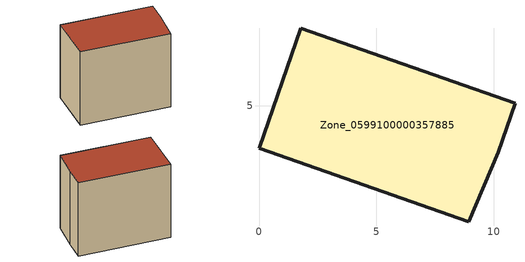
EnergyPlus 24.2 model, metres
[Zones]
Zone_0599100000357885
 floor ground (C_G): 8.94,0.07 0,3.18 1.77,8.29 10.89,5.1 10.17,3.02 z0
 wall outside (C_F): 10.89,5.1 1.77,8.29 0,3.18 8.94,0.07 10.17,3.02 10.89,5.1 z0:8.43
 roof outside (C_R): 1.77,8.29 0,3.18 8.94,0.07 10.17,3.02 10.89,5.1 z8.43
[BUILDING]
Pand.0599100000357885: North Axis=0; Terrain=City; Loads Convergence Tolerance Value=0.04; Temperature Convergence Tolerance Value=0.4; Solar Distribution=FullExterior; Maximum Number of Warmup Days=25; Minimum Number of Warmup Days=1
[Site:Location]
Rotterdam.The.Hague.AP_ZH_NLD Design_Conditions: Latitude=51.96; Longitude=4.45; Time Zone=1; Elevation=-4.5
[SITE:GROUNDTEMPERATURE:BUILDINGSURFACE]
18, 18, 18, 18, 18, 18, 18, 18, 18, 18, 18, 18
[MATERIAL] Thermal Absorptance=0.9; Solar Absorptance=0.7; Visible Absorptance=0.7
Name | Roughness | Thickness | Conductivity | Density | Specific Heat
G.TI.1992-2005 | MediumSmooth | 0.15 | 0.06 | 540 | 1210
F.TI.1992-2005 | Rough | 0.3 | 0.12 | 1920 | 840
R.TI.1992-2005 | MediumRough | 0.2 | 0.08 | 1500 | 1000
[CONSTRUCTION]
C_G: G.TI.1992-2005
C_F: F.TI.1992-2005
C_R: R.TI.1992-2005
[ZONE]
Zone_0599100000357885: Type=1; Multiplier=1; Ceiling Height=Autocalculate; Volume=Autocalculate; Floor Area=autocalculate; Part of Total Floor Area=Yes
[ZONEINFILTRATION:DESIGNFLOWRATE]
Infil_Zone_0599100000357885: Zone or ZoneList or Space or SpaceList=Zone_0599100000357885; Schedule=AlwaysOn; Design Flow Rate Calculation Method=Flow/Area; Flow Rate per Floor Area=0.0015; Constant Term Coefficient=1; Temperature Term Coefficient=0; Velocity Term Coefficient=0; Velocity Squared Term Coefficient=0
[HVACTEMPLATE:ZONE:IDEALLOADSAIRSYSTEM]
Zone_0599100000357885: Maximum Heating Supply Air Temperature=50; Minimum Cooling Supply Air Temperature=13; Maximum Heating Supply Air Humidity Ratio=0.0156; Minimum Cooling Supply Air Humidity Ratio=0.0077; Heating Limit=NoLimit; Cooling Limit=NoLimit; Dehumidification Control Type=ConstantSensibleHeatRatio; Cooling Sensible Heat Ratio=0.7; Dehumidification Setpoint=60; Humidification Control Type=None; Humidification Setpoint=30; Outdoor Air Method=None; Outdoor Air Flow Rate per Person=0.00944; Outdoor Air Flow Rate per Zone Floor Area=0; Outdoor Air Flow Rate per Zone=0; Demand Controlled Ventilation Type=None; Outdoor Air Economizer Type=NoEconomizer; Heat Recovery Type=None; Sensible Heat Recovery Effectiveness=0.7; Latent Heat Recovery Effectiveness=0.65
[ZONECONTROL:THERMOSTAT]
ThermostatControl_Zone_0599100000357885: Zone or ZoneList=Zone_0599100000357885; Control Type Schedule=DualSetpointControlType; Control 1=Thermostat_Zone_0599100000357885; Temperature Difference Between Cutout And Setpoint=0
[THERMOSTATSETPOINT:DUALSETPOINT]
Thermostat_Zone_0599100000357885: Heating Setpoint Temperature Schedule=HeatingSetpoint_Zone_0599100000357885; Cooling Setpoint Temperature Schedule=CoolingSetpoint_Zone_0599100000357885
[SCHEDULE:COMPACT]
HeatingSetpoint_Zone_0599100000357885: Through: 12/31, For: AllDays, Until: 24:00, 21
CoolingSetpoint_Zone_0599100000357885: Through: 12/31, For: AllDays, Until: 24:00, 24
DualSetpointControlType: Through: 12/31, For: AllDays, Until: 24:00, 4
AlwaysOn: Through: 12/31, For: AllDays, Until: 24:00, 1
